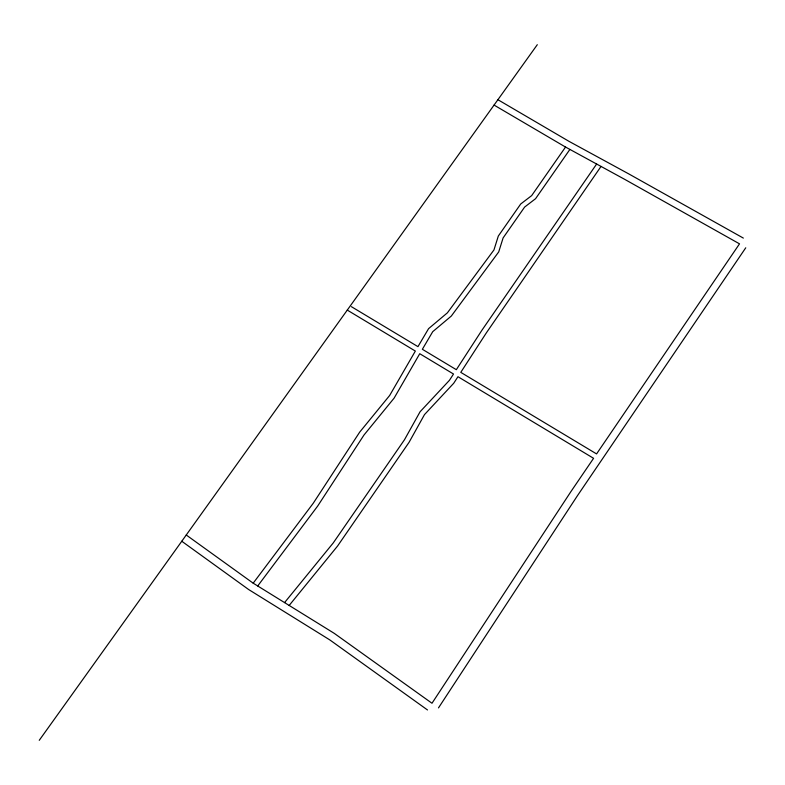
<?xml version="1.0" encoding="UTF-8"?>
<svg xmlns="http://www.w3.org/2000/svg" width="785" height="785" viewBox="0 0 785 785"><rect width="100%" height="100%" fill="white"/><g stroke="black" fill="none" stroke-linecap="round" stroke-linejoin="round"><path stroke-width="1.18" d="M438.491 707.893L577.387 495.786L745.75 247.795M596.639 164.026L481.921 330.24L456.33 369.686L422.359 349.286L432.721 331.682L451.326 316.031L498.72 251.916L503.106 237.924L524.635 207.063L535.566 198.693L569.9 149.425M601.035 166.43L486.396 332.801L460.775 372.355L596.571 453.916L739.519 243.841L624.742 179.373L565.121 146.815L494.059 105.082M565.543 147.05L531.651 195.632L520.72 203.982L498.318 236.04L493.951 249.954L447.391 312.832L428.581 328.65L417.963 346.646L351.395 306.67M39.25 740.314L537.303 44.686M253.192 583.177L313.225 503.283L359.648 432.182L389.684 395.444L415.353 351.062L347.274 310.095M257.715 585.983L317.631 506.129L363.985 435.027L394.109 398.132L419.749 353.711L453.514 374.023L449.432 380.323L420.083 411.752L404.471 439.757L333.223 542.965L284.572 602.605M289.174 605.451L337.56 546.046L409.073 442.308L424.489 414.608L453.71 383.266L457.959 376.702L593.578 458.312L570.842 491.714L431.995 703.252L334.214 633.328L253.113 583.127L186.251 534.997M497.906 99.705L569.056 141.379L628.599 173.809L743.346 238.09M427.501 709.964L329.769 639.883L248.639 589.525L181.777 541.248"/></g></svg>
